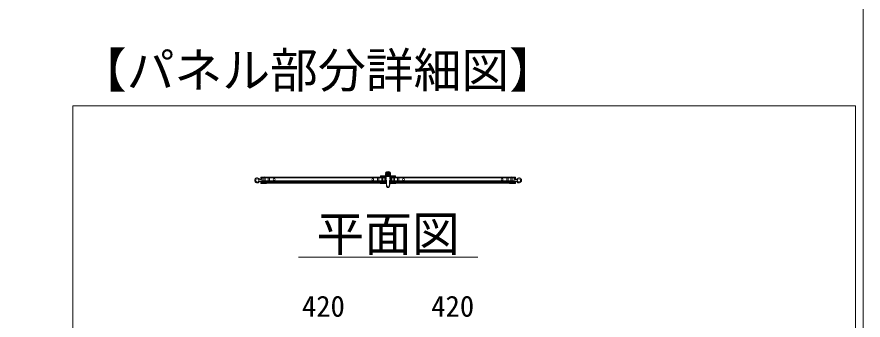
# Model space of a CAD drawing. Units: millimetres, scale not verified. Extents: x -10062 to 10062, y -16938 to 16938.
# Drawn here: x 7231 to 10062, y -9219 to -8203 of the extents above; entities that cross this region are included whole.
import ezdxf
from ezdxf.enums import TextEntityAlignment as Align

# ---------------------------------------------------------------- set-up
doc = ezdxf.new("R2010")
doc.units = ezdxf.units.MM
doc.header["$LTSCALE"] = 90
doc.linetypes.add('DASHED1', pattern=[1.8, 1.2, -0.6])
doc.layers.add('0-B_図面枠', color=134, linetype='Continuous', lineweight=18)
doc.styles.add('ＭＳ ゴシック', font='')
doc.styles.get('ＭＳ ゴシック').set_extended_font_data('MS Gothic')

msp = doc.modelspace()

# ---------------------------------------------------------------- linework, layer by layer
at = {"layer": '0-B_図面枠'}
for p, q in [((8046.16, -8747.52), (8044.39, -8747.52)), ((8046.66, -8740.28), (8046.66, -8746.52)), ((8047.66, -8746.52), (8046.66, -8746.52)), ((8076.16, -8739.77), (8047.16, -8739.77)), ((8048.16, -8745.52), (8048.16, -8741.52)), ((8048.16, -8741.52), (8050.66, -8741.52)), ((8050.66, -8759.52), (8050.66, -8741.52)), ((8051.66, -8741.28), (8051.66, -8753.57)), ((8051.66, -8741.28), (8076.65, -8741.28)), ((8051.66, -8742.47), (8461.66, -8742.47)), ((8076.65, -8741.28), (8076.65, -8740.28)), ((8436.65, -8741.28), (8436.65, -8740.28)), ((8461.66, -8741.28), (8436.65, -8741.28)), ((8437.16, -8739.77), (8466.16, -8739.77)), ((8467.53, -8735.78), (8448.01, -8735.78)), ((8448.01, -8735.78), (8448.01, -8737.78)), ((8473, -8737.78), (8448.01, -8737.78)), ((8461.66, -8741.28), (8461.66, -8753.57)), ((8462.66, -8758.52), (8462.66, -8742.53)), ((8463.16, -8742.02), (8464.66, -8742.02)), ((8466.05, -8722.47), (8464.33, -8724.93)), ((8464.45, -8725.63), (8465.12, -8726.09)), ((8464.51, -8729.27), (8464.51, -8735.78)), ((8465.16, -8742.53), (8465.16, -8747.62)), ((8465.66, -8746.52), (8466.66, -8746.52)), ((8466.01, -8734.1), (8466.01, -8735.78)), ((8466.66, -8740.28), (8466.66, -8746.52)), ((8467.45, -8722.85), (8466.75, -8722.35)), ((8470.12, -8734.27), (8467.24, -8729.27)), ((8475.89, -8734.27), (8470.12, -8734.27)), ((8473, -8737.78), (8498.01, -8737.78)), ((8475.89, -8724.28), (8478.78, -8729.27)), ((8478.78, -8729.27), (8475.89, -8734.27)), ((8478.49, -8735.78), (8498.01, -8735.78)), ((8479.36, -8740.28), (8479.36, -8746.52)), ((8480.36, -8746.52), (8479.36, -8746.52)), ((8508.86, -8739.77), (8479.86, -8739.77)), ((8480.01, -8734.1), (8480.01, -8735.78)), ((8480.86, -8747.62), (8480.86, -8742.53)), ((8481.36, -8742.02), (8482.86, -8742.02)), ((8481.51, -8729.27), (8481.51, -8735.78)), ((8483.36, -8742.53), (8483.36, -8758.52)), ((8484.36, -8741.28), (8484.36, -8753.57)), ((8484.36, -8741.28), (8509.36, -8741.28)), ((8894.36, -8742.47), (8484.36, -8742.47)), ((8487.01, -8735.78), (8487.01, -8737.78)), ((8498.01, -8735.78), (8498.01, -8737.78)), ((8509.36, -8741.28), (8509.36, -8740.28)), ((8869.36, -8741.28), (8869.36, -8740.28)), ((8894.36, -8741.28), (8869.36, -8741.28)), ((8869.86, -8739.77), (8898.86, -8739.77)), ((8894.36, -8741.28), (8894.36, -8753.57)), ((8895.36, -8759.52), (8895.36, -8741.52)), ((8897.86, -8741.52), (8895.36, -8741.52)), ((8897.86, -8745.52), (8897.86, -8741.52)), ((8898.36, -8746.52), (8899.36, -8746.52)), ((8899.36, -8740.28), (8899.36, -8746.52)), ((8899.86, -8747.52), (8901.63, -8747.52)), ((8046.16, -8753.53), (8044.39, -8753.53)), ((8046.66, -8754.52), (8046.66, -8760.77)), ((8047.66, -8754.52), (8046.66, -8754.52)), ((8047.16, -8761.27), (8064.91, -8761.27)), ((8051.66, -8752.37), (8461.66, -8752.37)), ((8051.66, -8753.57), (8081.66, -8753.57)), ((8051.66, -8755.07), (8051.66, -8759.77)), ((8051.66, -8755.07), (8068.66, -8755.07)), ((8054.54, -8755.58), (8051.66, -8758.46)), ((8051.66, -8758.57), (8461.66, -8758.57)), ((8051.66, -8759.77), (8066.41, -8759.77)), ((8059.03, -8755.58), (8056.03, -8758.57)), ((8063.52, -8755.58), (8060.53, -8758.57)), ((8068.01, -8755.58), (8065.02, -8758.57)), ((8068.66, -8755.07), (8069.16, -8754.57)), ((8072.51, -8755.58), (8069.51, -8758.57)), ((8077, -8755.58), (8074, -8758.57)), ((8081.49, -8755.58), (8078.49, -8758.57)), ((8078.66, -8755.07), (8081.66, -8755.07)), ((8081.66, -8753.57), (8081.66, -8755.07)), ((8085.98, -8755.58), (8082.97, -8758.57)), ((8090.47, -8755.58), (8087.46, -8758.57)), ((8094.96, -8755.58), (8091.95, -8758.57)), ((8099.45, -8755.58), (8096.44, -8758.57)), ((8103.93, -8755.58), (8100.94, -8758.57)), ((8108.42, -8755.58), (8105.43, -8758.57)), ((8112.91, -8755.58), (8109.92, -8758.57)), ((8117.41, -8755.58), (8114.41, -8758.57)), ((8121.9, -8755.58), (8118.9, -8758.57)), ((8126.39, -8755.58), (8123.39, -8758.57)), ((8130.88, -8755.58), (8127.88, -8758.57)), ((8135.37, -8755.58), (8132.36, -8758.57)), ((8139.86, -8755.58), (8136.85, -8758.57)), ((8144.35, -8755.58), (8141.35, -8758.57)), ((8148.83, -8755.58), (8145.84, -8758.57)), ((8153.32, -8755.58), (8150.33, -8758.57)), ((8157.82, -8755.58), (8154.82, -8758.57)), ((8162.31, -8755.58), (8159.31, -8758.57)), ((8166.8, -8755.58), (8163.8, -8758.57)), ((8171.29, -8755.58), (8168.29, -8758.57)), ((8175.78, -8755.58), (8172.78, -8758.57)), ((8180.27, -8755.58), (8177.27, -8758.57)), ((8184.76, -8755.58), (8181.76, -8758.57)), ((8189.25, -8755.58), (8186.25, -8758.57)), ((8193.74, -8755.58), (8190.74, -8758.57)), ((8198.23, -8755.58), (8195.23, -8758.57)), ((8202.72, -8755.58), (8199.72, -8758.57)), ((8207.21, -8755.58), (8204.21, -8758.57)), ((8211.7, -8755.58), (8208.7, -8758.57)), ((8216.19, -8755.58), (8213.19, -8758.57)), ((8220.68, -8755.58), (8217.68, -8758.57)), ((8225.17, -8755.58), (8222.17, -8758.57)), ((8229.66, -8755.58), (8226.66, -8758.57)), ((8234.15, -8755.58), (8231.15, -8758.57)), ((8238.64, -8755.58), (8235.64, -8758.57)), ((8243.13, -8755.58), (8240.13, -8758.57)), ((8247.62, -8755.58), (8244.62, -8758.57)), ((8252.11, -8755.58), (8249.11, -8758.57)), ((8256.6, -8755.58), (8253.6, -8758.57)), ((8261.09, -8755.58), (8258.09, -8758.57)), ((8265.58, -8755.58), (8262.58, -8758.57)), ((8270.07, -8755.58), (8267.08, -8758.57)), ((8274.56, -8755.58), (8271.56, -8758.57)), ((8279.06, -8755.58), (8276.05, -8758.57)), ((8283.55, -8755.58), (8280.54, -8758.57)), ((8288.03, -8755.58), (8285.03, -8758.57)), ((8292.52, -8755.58), (8289.52, -8758.57)), ((8297.01, -8755.58), (8294.01, -8758.57)), ((8301.5, -8755.58), (8298.5, -8758.57)), ((8305.99, -8755.58), (8302.99, -8758.57)), ((8310.48, -8755.58), (8307.49, -8758.57)), ((8314.97, -8755.58), (8311.98, -8758.57)), ((8319.47, -8755.58), (8316.46, -8758.57)), ((8323.96, -8755.58), (8320.95, -8758.57)), ((8328.45, -8755.58), (8325.44, -8758.57)), ((8332.93, -8755.58), (8329.93, -8758.57)), ((8337.42, -8755.58), (8334.42, -8758.57)), ((8341.91, -8755.58), (8338.91, -8758.57)), ((8346.4, -8755.58), (8343.4, -8758.57)), ((8350.89, -8755.58), (8347.9, -8758.57)), ((8355.38, -8755.58), (8352.39, -8758.57)), ((8359.88, -8755.58), (8356.88, -8758.57)), ((8364.37, -8755.58), (8361.36, -8758.57)), ((8368.86, -8755.58), (8365.85, -8758.57)), ((8373.35, -8755.58), (8370.34, -8758.57)), ((8377.84, -8755.58), (8374.83, -8758.57)), ((8382.32, -8755.58), (8379.32, -8758.57)), ((8386.81, -8755.58), (8383.81, -8758.57)), ((8391.3, -8755.58), (8388.31, -8758.57)), ((8395.79, -8755.58), (8392.8, -8758.57)), ((8400.28, -8755.58), (8397.29, -8758.57)), ((8404.78, -8755.58), (8401.78, -8758.57)), ((8409.27, -8755.58), (8406.27, -8758.57)), ((8413.76, -8755.58), (8410.75, -8758.57)), ((8418.25, -8755.58), (8415.24, -8758.57)), ((8422.74, -8755.58), (8419.73, -8758.57)), ((8427.22, -8755.58), (8424.23, -8758.57)), ((8431.71, -8755.58), (8428.72, -8758.57)), ((8461.66, -8753.57), (8431.66, -8753.57)), ((8431.66, -8753.57), (8431.66, -8755.07)), ((8434.66, -8755.07), (8431.66, -8755.07)), ((8436.2, -8755.58), (8433.21, -8758.57)), ((8440.69, -8755.58), (8437.7, -8758.57)), ((8445.19, -8755.58), (8442.19, -8758.57)), ((8444.65, -8755.07), (8444.16, -8754.57)), ((8461.66, -8755.07), (8444.65, -8755.07)), ((8449.68, -8755.58), (8446.68, -8758.57)), ((8461.66, -8759.77), (8446.91, -8759.77)), ((8466.16, -8761.27), (8448.41, -8761.27)), ((8454.17, -8755.58), (8451.17, -8758.57)), ((8458.66, -8755.58), (8455.65, -8758.57)), ((8461.66, -8757.06), (8460.14, -8758.57)), ((8461.66, -8755.07), (8461.66, -8759.77)), ((8464.66, -8759.02), (8463.16, -8759.02)), ((8465.16, -8751.78), (8465.16, -8758.52)), ((8465.66, -8754.52), (8466.66, -8754.52)), ((8466.61, -8749.89), (8466.81, -8749.99)), ((8466.66, -8754.52), (8466.66, -8760.77)), ((8467.17, -8765.48), (8467.15, -8751.78)), ((8468.06, -8751.78), (8468.18, -8765.68)), ((8477.84, -8765.68), (8477.95, -8751.78)), ((8478.86, -8751.78), (8478.85, -8765.48)), ((8479.21, -8749.99), (8479.4, -8749.89)), ((8479.36, -8754.52), (8479.36, -8760.77)), ((8480.36, -8754.52), (8479.36, -8754.52)), ((8479.86, -8761.27), (8497.61, -8761.27)), ((8480.86, -8758.52), (8480.86, -8751.78)), ((8482.86, -8759.02), (8481.36, -8759.02)), ((8894.36, -8752.37), (8484.36, -8752.37)), ((8484.36, -8753.57), (8514.36, -8753.57)), ((8484.36, -8755.07), (8484.36, -8759.77)), ((8484.36, -8755.07), (8501.36, -8755.07)), ((8484.79, -8755.58), (8484.36, -8756)), ((8894.36, -8758.57), (8484.36, -8758.57)), ((8484.36, -8759.77), (8499.11, -8759.77)), ((8489.28, -8755.58), (8486.28, -8758.57)), ((8493.77, -8755.58), (8490.76, -8758.57)), ((8498.26, -8755.58), (8495.25, -8758.57)), ((8502.75, -8755.58), (8499.74, -8758.57)), ((8501.36, -8755.07), (8501.86, -8754.57)), ((8507.23, -8755.58), (8504.24, -8758.57)), ((8511.72, -8755.58), (8508.73, -8758.57)), ((8511.36, -8755.07), (8514.36, -8755.07)), ((8516.21, -8755.58), (8513.22, -8758.57)), ((8514.36, -8753.57), (8514.36, -8755.07)), ((8520.7, -8755.58), (8517.71, -8758.57)), ((8525.2, -8755.58), (8522.2, -8758.57)), ((8529.69, -8755.58), (8526.69, -8758.57)), ((8534.18, -8755.58), (8531.18, -8758.57)), ((8538.67, -8755.58), (8535.66, -8758.57)), ((8543.16, -8755.58), (8540.15, -8758.57)), ((8547.65, -8755.58), (8544.65, -8758.57)), ((8552.13, -8755.58), (8549.14, -8758.57)), ((8556.62, -8755.58), (8553.63, -8758.57)), ((8561.11, -8755.58), (8558.12, -8758.57)), ((8565.61, -8755.58), (8562.61, -8758.57)), ((8570.1, -8755.58), (8567.1, -8758.57)), ((8574.59, -8755.58), (8571.59, -8758.57)), ((8579.08, -8755.58), (8576.08, -8758.57)), ((8583.57, -8755.58), (8580.56, -8758.57)), ((8588.06, -8755.58), (8585.06, -8758.57)), ((8592.55, -8755.58), (8589.55, -8758.57)), ((8597.04, -8755.58), (8594.04, -8758.57)), ((8601.52, -8755.58), (8598.53, -8758.57)), ((8606.02, -8755.58), (8603.02, -8758.57)), ((8610.51, -8755.58), (8607.51, -8758.57)), ((8615, -8755.58), (8612, -8758.57)), ((8619.49, -8755.58), (8616.49, -8758.57)), ((8623.98, -8755.58), (8620.98, -8758.57)), ((8628.47, -8755.58), (8625.47, -8758.57)), ((8632.96, -8755.58), (8629.96, -8758.57)), ((8637.45, -8755.58), (8634.45, -8758.57)), ((8641.94, -8755.58), (8638.94, -8758.57)), ((8646.43, -8755.58), (8643.43, -8758.57)), ((8650.92, -8755.58), (8647.92, -8758.57)), ((8655.41, -8755.58), (8652.41, -8758.57)), ((8659.9, -8755.58), (8656.9, -8758.57)), ((8664.39, -8755.58), (8661.39, -8758.57)), ((8668.88, -8755.58), (8665.88, -8758.57)), ((8673.37, -8755.58), (8670.38, -8758.57)), ((8677.86, -8755.58), (8674.86, -8758.57)), ((8682.35, -8755.58), (8679.35, -8758.57)), ((8686.84, -8755.58), (8683.84, -8758.57)), ((8691.33, -8755.58), (8688.33, -8758.57)), ((8695.82, -8755.58), (8692.82, -8758.57)), ((8700.31, -8755.58), (8697.31, -8758.57)), ((8704.8, -8755.58), (8701.8, -8758.57)), ((8709.29, -8755.58), (8706.29, -8758.57)), ((8713.78, -8755.58), (8710.78, -8758.57)), ((8718.27, -8755.58), (8715.28, -8758.57)), ((8722.76, -8755.58), (8719.76, -8758.57)), ((8727.25, -8755.58), (8724.25, -8758.57)), ((8731.75, -8755.58), (8728.74, -8758.57)), ((8736.24, -8755.58), (8733.23, -8758.57)), ((8740.72, -8755.58), (8737.72, -8758.57)), ((8745.21, -8755.58), (8742.21, -8758.57)), ((8749.7, -8755.58), (8746.7, -8758.57)), ((8754.19, -8755.58), (8751.19, -8758.57)), ((8758.68, -8755.58), (8755.69, -8758.57)), ((8763.17, -8755.58), (8760.18, -8758.57)), ((8767.66, -8755.58), (8764.67, -8758.57)), ((8772.16, -8755.58), (8769.15, -8758.57)), ((8776.65, -8755.58), (8773.64, -8758.57)), ((8781.14, -8755.58), (8778.13, -8758.57)), ((8785.62, -8755.58), (8782.62, -8758.57)), ((8790.11, -8755.58), (8787.11, -8758.57)), ((8794.6, -8755.58), (8791.6, -8758.57)), ((8799.09, -8755.58), (8796.1, -8758.57)), ((8803.58, -8755.58), (8800.59, -8758.57)), ((8808.08, -8755.58), (8805.08, -8758.57)), ((8812.57, -8755.58), (8809.57, -8758.57)), ((8817.06, -8755.58), (8814.05, -8758.57)), ((8821.55, -8755.58), (8818.54, -8758.57)), ((8826.04, -8755.58), (8823.03, -8758.57)), ((8830.52, -8755.58), (8827.52, -8758.57)), ((8835.01, -8755.58), (8832.01, -8758.57)), ((8839.5, -8755.58), (8836.51, -8758.57)), ((8843.99, -8755.58), (8841, -8758.57)), ((8848.49, -8755.58), (8845.49, -8758.57)), ((8852.98, -8755.58), (8849.98, -8758.57)), ((8857.47, -8755.58), (8854.47, -8758.57)), ((8861.96, -8755.58), (8858.95, -8758.57)), ((8866.45, -8755.58), (8863.44, -8758.57)), ((8894.36, -8753.57), (8864.36, -8753.57)), ((8864.36, -8753.57), (8864.36, -8755.07)), ((8867.36, -8755.07), (8864.36, -8755.07)), ((8870.94, -8755.58), (8867.93, -8758.57)), ((8875.43, -8755.58), (8872.42, -8758.57)), ((8877.36, -8755.07), (8876.86, -8754.57)), ((8879.91, -8755.58), (8876.92, -8758.57)), ((8894.36, -8755.07), (8877.36, -8755.07)), ((8894.36, -8759.77), (8879.61, -8759.77)), ((8898.86, -8761.27), (8881.11, -8761.27)), ((8884.4, -8755.58), (8881.41, -8758.57)), ((8888.9, -8755.58), (8885.9, -8758.57)), ((8893.39, -8755.58), (8890.39, -8758.57)), ((8894.36, -8755.07), (8894.36, -8759.77)), ((8898.36, -8754.52), (8899.36, -8754.52)), ((8899.36, -8754.52), (8899.36, -8760.77)), ((8899.86, -8753.53), (8901.63, -8753.53)), ((8173.01, -9007.42), (8773.01, -9007.42))]:
    msp.add_line(p, q, dxfattribs=at)
at = {"layer": '0-B_図面枠', "linetype": 'DASHED1'}
for p, q in [((8057.56, -8739.77), (8057.56, -8741.28)), ((8057.56, -8741.28), (8057.56, -8753.57)), ((8061.76, -8739.77), (8061.76, -8741.28)), ((8061.76, -8741.28), (8061.76, -8753.57)), ((8071.56, -8741.28), (8071.56, -8753.57)), ((8075.75, -8741.28), (8075.75, -8753.57)), ((8437.55, -8741.28), (8437.55, -8753.57)), ((8441.76, -8741.28), (8441.76, -8753.57)), ((8451.56, -8739.77), (8451.56, -8741.28)), ((8451.56, -8741.28), (8451.56, -8753.57)), ((8455.76, -8739.77), (8455.76, -8741.28)), ((8455.76, -8741.28), (8455.76, -8753.57)), ((8490.26, -8739.77), (8490.26, -8741.28)), ((8490.26, -8741.28), (8490.26, -8753.57)), ((8494.46, -8739.77), (8494.46, -8741.28)), ((8494.46, -8741.28), (8494.46, -8753.57)), ((8504.26, -8741.28), (8504.26, -8753.57)), ((8508.47, -8741.28), (8508.47, -8753.57)), ((8870.26, -8741.28), (8870.26, -8753.57)), ((8874.46, -8741.28), (8874.46, -8753.57)), ((8884.26, -8739.77), (8884.26, -8741.28)), ((8884.26, -8741.28), (8884.26, -8753.57)), ((8888.46, -8739.77), (8888.46, -8741.28)), ((8888.46, -8741.28), (8888.46, -8753.57)), ((8071.56, -8753.57), (8071.56, -8754.57)), ((8075.75, -8753.57), (8075.75, -8754.57)), ((8437.55, -8753.57), (8437.55, -8754.57)), ((8441.76, -8753.57), (8441.76, -8754.57)), ((8504.26, -8753.57), (8504.26, -8754.57)), ((8508.47, -8753.57), (8508.47, -8754.57)), ((8870.26, -8753.57), (8870.26, -8754.57)), ((8874.46, -8753.57), (8874.46, -8754.57))]:
    msp.add_line(p, q, dxfattribs=at)
at = {"layer": '0-B_図面枠'}
for points in [[(-10062.5, -3062.5), (10062.5, -3062.5), (10062.5, -16937.5), (-10062.5, -16937.5)], [(7417.7, -8501.17), (10037.64, -8501.17), (10037.64, -12685.82), (7417.7, -12685.82)], [(8051.66, -8759.77), (8461.66, -8759.77), (8461.66, -8740.07), (8051.66, -8740.07)], [(8051.66, -8753.57), (8461.66, -8753.57), (8461.66, -8741.28), (8051.66, -8741.28)], [(8464, -8737.78), (8448.01, -8737.78), (8448.01, -8739.77), (8464, -8739.77)], [(8498.01, -8737.78), (8482.01, -8737.78), (8482.01, -8739.77), (8498.01, -8739.77)], [(8894.36, -8759.77), (8484.36, -8759.77), (8484.36, -8740.07), (8894.36, -8740.07)], [(8894.36, -8753.57), (8484.36, -8753.57), (8484.36, -8741.28), (8894.36, -8741.28)], [(8051.66, -8758.57), (8461.66, -8758.57), (8461.66, -8755.58), (8051.66, -8755.58)], [(8894.36, -8758.57), (8484.36, -8758.57), (8484.36, -8755.58), (8894.36, -8755.58)]]:
    msp.add_lwpolyline(points, close=True, dxfattribs=at)
for points in [[(8047.66, -8754.52), (8047.66, -8759.77), (8050.66, -8759.77), (8050.66, -8741.28), (8047.66, -8741.28), (8047.66, -8746.52)], [(8465.66, -8754.52), (8465.66, -8759.77), (8462.66, -8759.77), (8462.66, -8741.28), (8465.66, -8741.28), (8465.66, -8746.52)], [(8467.24, -8729.27), (8470.12, -8724.28), (8475.89, -8724.28)], [(8480.36, -8754.52), (8480.36, -8759.77), (8483.36, -8759.77), (8483.36, -8741.28), (8480.36, -8741.28), (8480.36, -8746.52)], [(8898.36, -8754.52), (8898.36, -8759.77), (8895.36, -8759.77), (8895.36, -8741.28), (8898.36, -8741.28), (8898.36, -8746.52)], [(8048.16, -8755.52), (8048.16, -8759.52), (8050.66, -8759.52)], [(8078.66, -8755.07), (8078.16, -8754.57), (8069.16, -8754.57)], [(8434.66, -8755.07), (8435.16, -8754.57), (8444.16, -8754.57)], [(8511.36, -8755.07), (8510.86, -8754.57), (8501.86, -8754.57)], [(8867.36, -8755.07), (8867.86, -8754.57), (8876.86, -8754.57)], [(8897.86, -8755.52), (8897.86, -8759.52), (8895.36, -8759.52)]]:
    msp.add_lwpolyline(points, dxfattribs=at)
for centre, radius in [((8473, -8729.27), 8.5), ((8473, -8729.27), 8), ((8035.15, -8750.52), 5.5), ((8091.66, -8747.42), 3), ((8091.66, -8747.42), 3), ((8421.66, -8747.42), 3), ((8421.66, -8747.42), 3), ((8473, -8729.27), 4.9), ((8473, -8729.27), 3), ((8473, -8729.27), 2.46), ((8524.36, -8747.42), 3), ((8524.36, -8747.42), 3), ((8854.36, -8747.42), 3), ((8854.36, -8747.42), 3), ((8910.86, -8750.52), 5.5)]:
    msp.add_circle(centre, radius, dxfattribs=at)
for centre, radius, start, end in [((8035.15, -8750.52), 8.5, 28.437, 331.563), ((8044.39, -8745.52), 2, 208.437, 270), ((8046.16, -8745.52), 2, 270, 0), ((8047.16, -8740.28), 0.504, 90, 180), ((8059.66, -8747.27), 8.5, 61.928, 118.072), ((8076.16, -8740.28), 0.504, 0, 90), ((8437.16, -8740.28), 0.504, 90, 180), ((8453.66, -8743.27), 8.5, 61.928, 118.072), ((8463.16, -8742.53), 0.504, 90, 180), ((8464.74, -8725.21), 0.504, 145, 235), ((8464.66, -8742.53), 0.504, 0, 90), ((8467.66, -8747.62), 2.5, 180, 245.32314), ((8466.46, -8722.75), 0.504, 55, 145), ((8466.16, -8740.28), 0.504, 0, 90), ((8479.86, -8740.28), 0.504, 90, 180), ((8478.36, -8747.62), 2.5, 294.67686, 360), ((8481.36, -8742.53), 0.504, 90, 180), ((8482.86, -8742.53), 0.504, 0, 90), ((8492.36, -8743.27), 8.5, 61.928, 118.072), ((8508.86, -8740.28), 0.504, 0, 90), ((8869.86, -8740.28), 0.504, 90, 180), ((8886.36, -8747.27), 8.5, 61.928, 118.072), ((8899.86, -8745.52), 2, 180, 270), ((8898.86, -8740.28), 0.504, 0, 90), ((8901.63, -8745.52), 2, 270, 331.563), ((8910.86, -8750.52), 8.5, 208.437, 151.563), ((8044.39, -8755.52), 2, 90, 151.563), ((8046.16, -8755.52), 2, 0, 90), ((8047.16, -8760.77), 0.504, 180, 270), ((8064.91, -8759.77), 1.5, 270, 360), ((8073.66, -8747.07), 8.5, 241.928, 298.072), ((8439.66, -8747.07), 8.5, 241.928, 298.072), ((8448.41, -8759.77), 1.5, 180, 270), ((8463.16, -8758.52), 0.504, 180, 270), ((8464.66, -8758.52), 0.504, 270, 360), ((8466.16, -8751.78), 0.999, 0.32314, 180), ((8466.16, -8760.77), 0.504, 270, 360), ((8466.16, -8751.78), 1.91, 0, 70.06338), ((8479.17, -8765.26), 12, 181.04464, 220.13334), ((8479.17, -8765.26), 11, 182.20558, 220.35433), ((8473, -8770.61), 3.84, 218.46775, 321.55127), ((8473.01, -8770.64), 2.82, 218.0845, 321.8897), ((8466.85, -8765.26), 11, 319.64567, 357.79442), ((8466.85, -8765.26), 12, 319.86666, 358.95536), ((8479.86, -8751.78), 1.91, 109.93662, 180), ((8479.86, -8751.78), 0.999, 0, 179.67686), ((8479.86, -8760.77), 0.504, 180, 270), ((8481.36, -8758.52), 0.504, 180, 270), ((8482.86, -8758.52), 0.504, 270, 360), ((8497.61, -8759.77), 1.5, 270, 360), ((8506.36, -8747.07), 8.5, 241.928, 298.072), ((8872.36, -8747.07), 8.5, 241.928, 298.072), ((8881.11, -8759.77), 1.5, 180, 270), ((8899.86, -8755.52), 2, 90, 180), ((8898.86, -8760.77), 0.504, 270, 360), ((8901.63, -8755.52), 2, 28.437, 90)]:
    msp.add_arc(centre, radius, start, end, dxfattribs=at)

# ---------------------------------------------------------------- texts
at = {"layer": '0-B_図面枠', "style": 'ＭＳ ゴシック'}
for s, height, p in [('【パネル部分詳細図】', 117.3, (7438.17, -8475.11)), ('平面図', 117.3, (8233.01, -9023.42)), ('420', 70.38, (8184.65, -9228.61)), ('420', 70.38, (8617.36, -9228.61))]:
    msp.add_text(s, height=height, dxfattribs=at).set_placement(p, align=Align.BOTTOM_LEFT)

doc.saveas('drawing.dxf')
